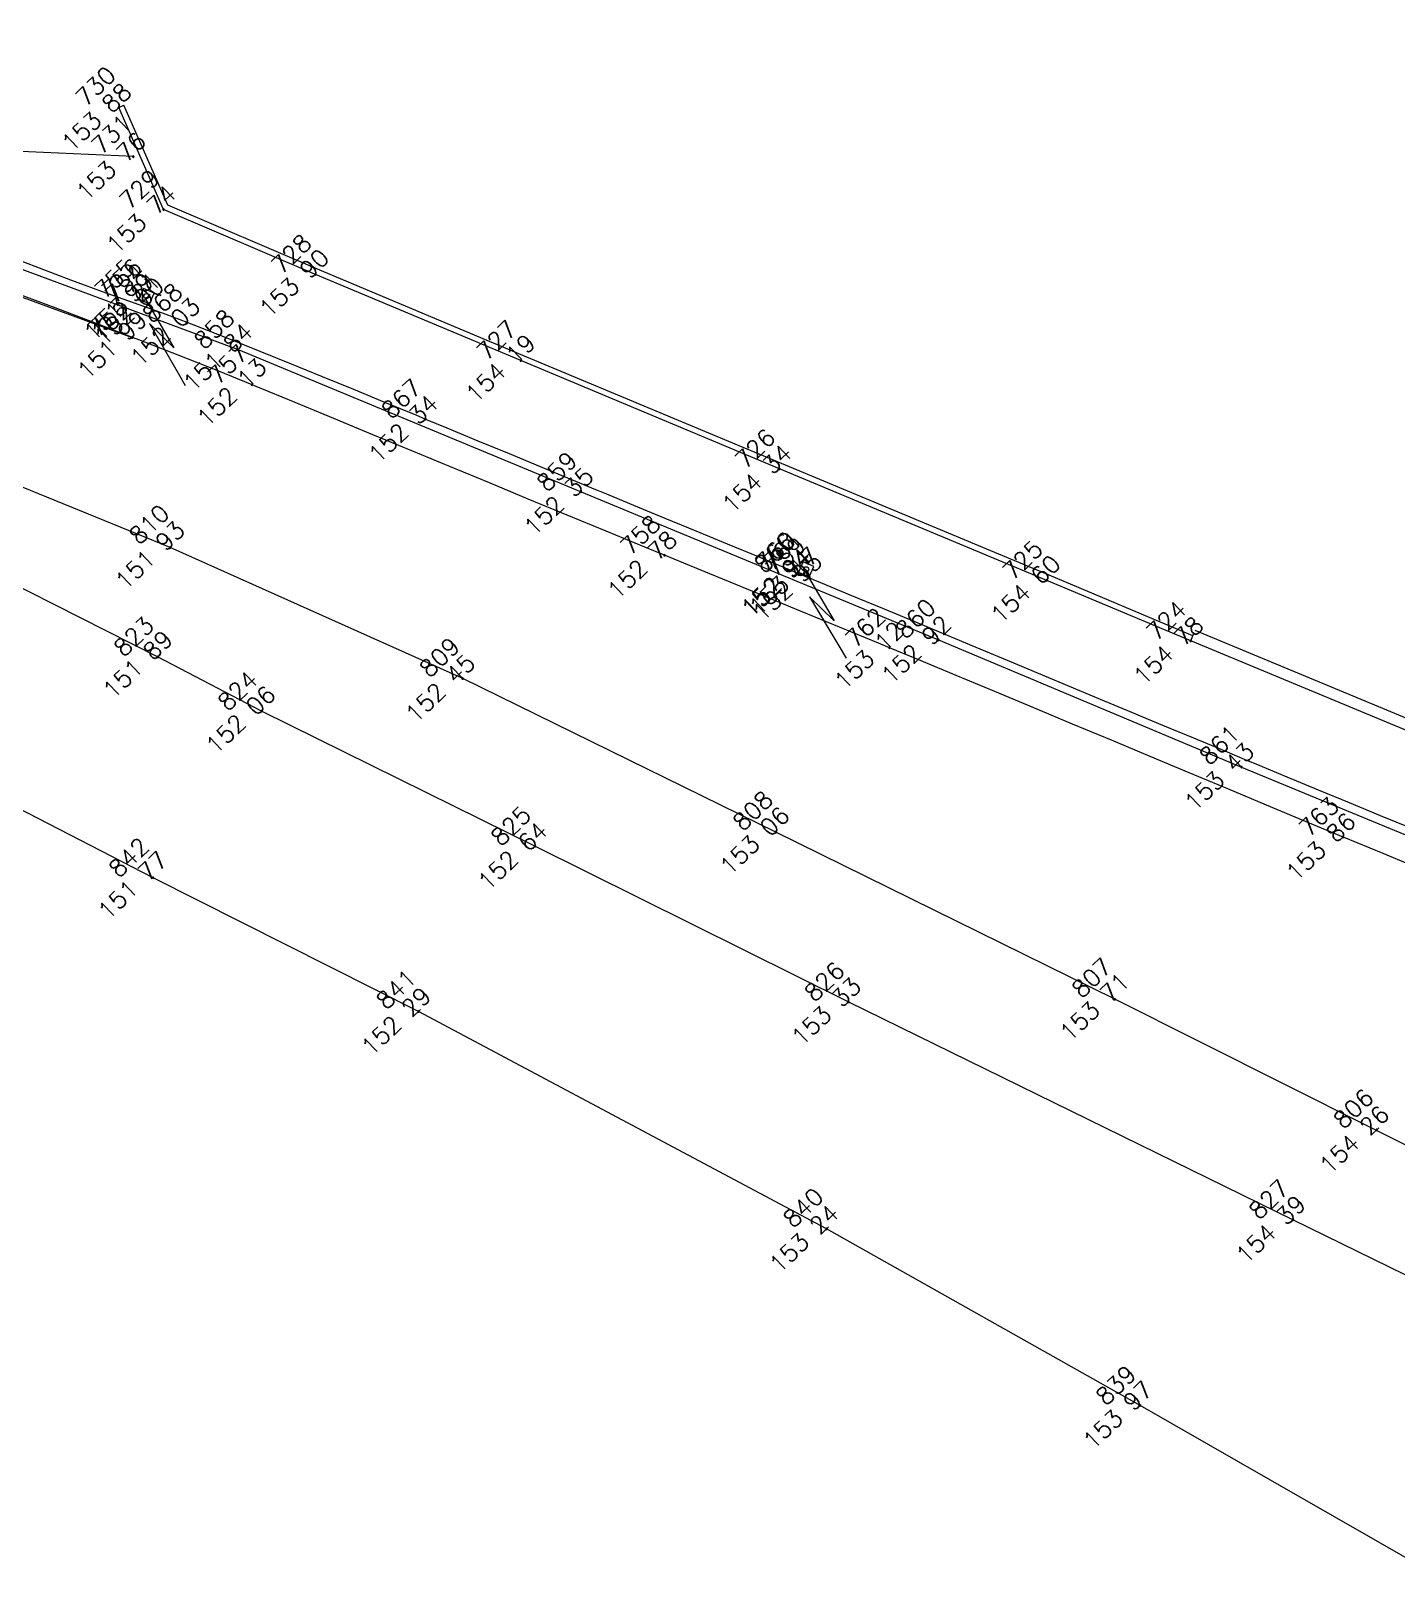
# Model space of a CAD drawing. Header units: millimetres. Extents: x -16 to 1007, y 828 to 1356.
# Drawn here: x 767.3 to 815.1, y 1046.3 to 1100.9 of the extents above; entities that cross this region are included whole.
import ezdxf
from ezdxf.enums import TextEntityAlignment as Align

# ---------------------------------------------------------------- set-up
doc = ezdxf.new("R2010")
doc.units = ezdxf.units.MM
doc.header["$LTSCALE"] = 4
doc.linetypes.add('CONTINUOUS1', pattern=[0, 0, 0])
doc.layers.get('0').update_dxf_attribs({"linetype": 'CONTINUOUS1', "lineweight": 0})
for name, color, linetype, lineweight in [('10', 7, 'CONTINUOUS1', 0), ('11', 7, 'CONTINUOUS1', 0), ('13', 7, 'CONTINUOUS1', 0), ('2', 7, 'CONTINUOUS1', 0)]:
    doc.layers.add(name, color=color, linetype=linetype, lineweight=lineweight)
for name, color, linetype, lineweight, true_color in [('19', 4, 'CONTINUOUS1', 0, 0x00ffff), ('51', 1, 'CONTINUOUS1', 0, 0xff0000), ('52', 2, 'CONTINUOUS1', 0, 0xffff00)]:
    doc.layers.add(name, color=color, linetype=linetype, lineweight=lineweight, true_color=true_color)
doc.styles.get("Standard").update_dxf_attribs({"font": 'txt_____.ttf'})

# ---------------------------------------------------------------- blocks, each defined once
blk = doc.blocks.new('anonymous13')
at = {"layer": '11', "color": 7, "linetype": 'CONTINUOUS1'}
blk.add_lwpolyline([(-0.48, 1.465), (-0.858, 1.627), (-1.017, 1.257), (-0.639, 1.095), (-0.48, 1.465)], close=True, dxfattribs=at)
at = {"layer": '11', "color": 7, "flags": 128}
blk.add_lwpolyline([(-0.788, 1.281), (0.232, -0.439), (-0.626, 0.399), (0.394, -1.321), (0.65, -1.751)], dxfattribs=at)
at = {"layer": '11', "color": 7, "linetype": 'CONTINUOUS1'}
blk.add_circle((-0.748, 1.361), 0.0892, dxfattribs=at)
blk = doc.blocks.new('anonymous14')
at = {"layer": '11', "color": 7, "linetype": 'CONTINUOUS1'}
blk.add_lwpolyline([(-0.463, 1.47), (-0.839, 1.637), (-1.002, 1.269), (-0.626, 1.102), (-0.463, 1.47)], close=True, dxfattribs=at)
at = {"layer": '11', "color": 7, "flags": 128}
blk.add_lwpolyline([(-0.773, 1.29), (0.227, -0.442), (-0.621, 0.406), (0.379, -1.325), (0.629, -1.758)], dxfattribs=at)
at = {"layer": '11', "color": 7, "linetype": 'CONTINUOUS1'}
blk.add_circle((-0.733, 1.369), 0.0892, dxfattribs=at)
blk = doc.blocks.new('anonymous')
at = {"layer": '10', "color": 7, "linetype": 'CONTINUOUS1', "flags": 128}
for points in [[(4.803, -95.083), (0.61, -94.897), (-2.998, -94.256), (-7.552, -93.407), (-15.168, -91.853), (-21.753, -90.695)], [(61.563, -140.772), (63.135, -142.1), (63.688, -142.297), (64.13, -141.915), (65.275, -139.144), (67.241, -135.993), (67.245, -135.361), (66.722, -135.097), (64.69, -134.994), (60.777, -134.292), (57.785, -133.438), (54.014, -132.024), (39.147, -124.566), (27.286, -118.716), (16.327, -113.349), (6.097, -108.764), (-1.409, -105.708), (-10.975, -102.204), (-19.745, -99.613), (-26.631, -97.856), (-32.371, -96.54), (-33.039, -96.876), (-32.629, -97.512), (-29.987, -98.228), (-16.487, -102.599), (-8.947, -105.585), (0.226, -109.831), (5.665, -112.586), (9.3, -114.484), (18.86, -119.216), (29.829, -124.659), (45.384, -132.281), (55.438, -137.211), (58.153, -138.599)], [(51.471, -145.336), (40.03, -138.782), (29.054, -132.605), (14.776, -124.998), (5.492, -120.317), (-5.12, -114.851), (-14.591, -110.292), (-23.884, -106.385), (-31.775, -103.687), (-32.083, -105.133)]]:
    blk.add_lwpolyline(points, dxfattribs=at)
at = {"layer": '10', "color": 7, "linetype": 'CONTINUOUS1'}
blk.add_lwpolyline([(75.889, -122.654), (74.32, -122.733), (71.744, -122.816), (68.028, -122.27), (64.507, -121.054), (55.375, -117.236), (41.953, -111.66)], dxfattribs=at)
at = {"layer": '19', "color": 5, "linetype": 'CONTINUOUS1', "true_color": 0x0000ff}
for points in [[(49.896, -120.033), (48.535, -119.472), (47.176, -118.909), (47.135, -118.892), (45.817, -118.343), (44.458, -117.776), (43.1, -117.208), (41.742, -116.64), (40.384, -116.072), (39.026, -115.504), (37.668, -114.936), (36.31, -114.369), (34.951, -113.803), (33.592, -113.237), (32.233, -112.673), (31.259, -112.271), (30.872, -112.111), (29.512, -111.55), (28.15, -110.99), (26.789, -110.43), (25.428, -109.871), (24.066, -109.311), (23.39, -109.032), (22.705, -108.75), (21.345, -108.189), (19.984, -107.626), (18.624, -107.064), (17.264, -106.501), (15.904, -105.938), (14.544, -105.375), (13.184, -104.812), (11.824, -104.249), (10.463, -103.687), (9.103, -103.126), (8.956, -103.065), (7.739, -102.572), (6.37, -102.032), (4.998, -101.497), (4.768, -101.408), (3.625, -100.965), (2.25, -100.44), (0.872, -99.925)], [(0.407, -98.552), (1.507, -98.975), (2.609, -99.393), (3.077, -99.567), (3.716, -99.799), (4.826, -100.196), (5.934, -100.598), (6.676, -100.878), (7.036, -101.018), (8.133, -101.45), (9.228, -101.887), (10.321, -102.328), (11.413, -102.774), (12.503, -103.222), (13.593, -103.672), (14.682, -104.122), (15.027, -104.265), (15.772, -104.573), (16.861, -105.024), (17.95, -105.475), (19.04, -105.925), (20.129, -106.376), (20.979, -106.728), (21.218, -106.827), (22.308, -107.277), (23.397, -107.728), (24.487, -108.179), (25.576, -108.63), (26.665, -109.08), (27.755, -109.531), (28.079, -109.665), (28.844, -109.982), (29.933, -110.434), (31.022, -110.886), (32.11, -111.339), (33.198, -111.792), (34.286, -112.246), (35.374, -112.7), (36.462, -113.155), (37.55, -113.609), (38.638, -114.063), (39.726, -114.518), (40.814, -114.972), (41.902, -115.425), (42.99, -115.879), (43.752, -116.196), (44.079, -116.331), (45.167, -116.783), (46.257, -117.234), (47.346, -117.684), (48.436, -118.134), (49.526, -118.584)]]:
    blk.add_lwpolyline(points, dxfattribs=at)
at = {"layer": '19', "color": 5, "linetype": 'Continuous', "true_color": 0x0000ff}
blk.add_lwpolyline([(-23.442, -92.016), (-19.269, -93.151), (-11.777, -94.962), (-2.819, -97.647), (8.475, -101.828), (20.469, -106.81), (32.977, -111.993), (43.583, -116.446), (53.192, -120.415), (60.364, -123.312), (63.704, -124.446)], dxfattribs=at)
at = {"layer": '2', "color": 7, "flags": 128}
for points in [[(4.291, -93.364), (4.474, -93.284)], [(41.8, -112.029), (36.766, -109.911), (27.408, -106.008), (18.358, -102.22), (11.175, -99.202), (5.861, -96.935), (4.291, -93.364)], [(41.877, -111.845), (36.843, -109.727), (27.484, -105.823), (18.436, -102.036), (11.252, -99.018), (6.012, -96.782), (4.474, -93.284)], [(41.8, -112.029), (41.896, -111.798)], [(41.8, -112.029), (41.877, -111.845)], [(76.358, -123.032), (74.336, -123.133), (71.721, -123.217), (67.933, -122.66), (64.365, -121.428), (55.221, -117.606), (41.8, -112.029)]]:
    blk.add_lwpolyline(points, dxfattribs=at)
at = {"color": 7, "linetype": 'Continuous', "lineweight": 0}
for name, p in [('anonymous14', (5.992, -101.333)), ('anonymous13', (29.093, -110.885))]:
    blk.add_blockref(name, p, dxfattribs=at)

msp = doc.modelspace()

# ---------------------------------------------------------------- linework, layer by layer
at = {"layer": '10', "linetype": 'Continuous', "lineweight": 0}
msp.add_lwpolyline([(737.137, 1099.85), (743.465, 1098.511), (752.704, 1096.123), (762.475, 1093.255), (770.821, 1090.205)], dxfattribs=at)
at = {"layer": '13', "linetype": 'Continuous', "lineweight": 0}
for points in [[(770.327, 1098.231, 1), (770.363, 1098.265, 1), (770.327, 1098.231, 1)], [(770.839, 1096.512, 1), (770.875, 1096.547, 1), (770.839, 1096.512, 1)], [(771.897, 1094.66, 1), (771.933, 1094.695, 1), (771.897, 1094.66, 1)], [(777.21, 1092.393, 1), (777.246, 1092.428, 1), (777.21, 1092.393, 1)], [(771.028, 1091.529, 1), (771.064, 1091.564, 1), (771.028, 1091.529, 1)], [(771.278, 1091.543, 1), (771.314, 1091.578, 1), (771.278, 1091.543, 1)], [(771.393, 1091.369, 1), (771.429, 1091.404, 1), (771.393, 1091.369, 1)], [(772.7, 1090.684, 1), (772.736, 1090.718, 1), (772.7, 1090.684, 1)], [(770.803, 1090.188, 1), (770.839, 1090.222, 1), (770.803, 1090.188, 1)], [(774.511, 1089.767, 1), (774.547, 1089.801, 1), (774.511, 1089.767, 1)], [(784.394, 1089.375, 1), (784.43, 1089.41, 1), (784.394, 1089.375, 1)], [(774.992, 1088.53, 1), (775.028, 1088.565, 1), (774.992, 1088.53, 1)], [(781.063, 1087.33, 1), (781.098, 1087.365, 1), (781.063, 1087.33, 1)], [(793.443, 1085.587, 1), (793.479, 1085.621, 1), (793.443, 1085.587, 1)], [(786.504, 1084.785, 1), (786.54, 1084.82, 1), (786.504, 1084.785, 1)], [(772.132, 1082.831, 1), (772.168, 1082.866, 1), (772.132, 1082.831, 1)], [(789.425, 1082.563, 1), (789.461, 1082.598, 1), (789.425, 1082.563, 1)], [(794.111, 1081.967, 1), (794.147, 1082.002, 1), (794.111, 1081.967, 1)], [(794.115, 1081.93, 1), (794.151, 1081.965, 1), (794.115, 1081.93, 1)], [(794.31, 1081.928, 1), (794.345, 1081.963, 1), (794.31, 1081.928, 1)], [(794.503, 1081.799, 1), (794.539, 1081.834, 1), (794.503, 1081.799, 1)], [(802.802, 1081.684, 1), (802.838, 1081.719, 1), (802.802, 1081.684, 1)], [(797.294, 1079.325, 1), (797.33, 1079.359, 1), (797.294, 1079.325, 1)], [(799.013, 1079.602, 1), (799.049, 1079.637, 1), (799.013, 1079.602, 1)], [(807.835, 1079.566, 1), (807.871, 1079.601, 1), (807.835, 1079.566, 1)], [(771.7, 1079.009, 1), (771.736, 1079.044, 1), (771.7, 1079.009, 1)], [(782.363, 1078.246, 1), (782.399, 1078.281, 1), (782.363, 1078.246, 1)], [(775.335, 1077.111, 1), (775.371, 1077.145, 1), (775.335, 1077.111, 1)], [(809.618, 1075.149, 1), (809.654, 1075.184, 1), (809.618, 1075.149, 1)], [(793.321, 1072.879, 1), (793.357, 1072.914, 1), (793.321, 1072.879, 1)], [(813.17, 1072.704, 1), (813.206, 1072.738, 1), (813.17, 1072.704, 1)], [(784.895, 1072.379, 1), (784.931, 1072.414, 1), (784.895, 1072.379, 1)], [(771.527, 1071.278, 1), (771.563, 1071.313, 1), (771.527, 1071.278, 1)], [(780.812, 1066.597, 1), (780.848, 1066.632, 1), (780.812, 1066.597, 1)], [(795.865, 1066.936, 1), (795.901, 1066.971, 1), (795.865, 1066.936, 1)], [(805.182, 1067.029, 1), (805.218, 1067.063, 1), (805.182, 1067.029, 1)], [(814.341, 1062.453, 1), (814.377, 1062.487, 1), (814.341, 1062.453, 1)], [(795.089, 1058.99, 1), (795.125, 1059.025, 1), (795.089, 1058.99, 1)], [(811.42, 1059.314, 1), (811.456, 1059.349, 1), (811.42, 1059.314, 1)], [(806.065, 1052.813, 1), (806.101, 1052.848, 1), (806.065, 1052.813, 1)]]:
    msp.add_lwpolyline(points, format="xyb", dxfattribs=at)
at = {"layer": '51', "linetype": 'Continuous', "lineweight": 0}
for points in [[(770.327, 1098.231, 1), (770.363, 1098.265, 1), (770.327, 1098.231, 1)], [(770.839, 1096.512, 1), (770.875, 1096.547, 1), (770.839, 1096.512, 1)], [(771.897, 1094.66, 1), (771.933, 1094.695, 1), (771.897, 1094.66, 1)], [(777.21, 1092.393, 1), (777.246, 1092.428, 1), (777.21, 1092.393, 1)], [(771.028, 1091.529, 1), (771.064, 1091.564, 1), (771.028, 1091.529, 1)], [(771.278, 1091.543, 1), (771.314, 1091.578, 1), (771.278, 1091.543, 1)], [(771.393, 1091.369, 1), (771.429, 1091.404, 1), (771.393, 1091.369, 1)], [(770.803, 1090.188, 1), (770.839, 1090.222, 1), (770.803, 1090.188, 1)], [(784.394, 1089.375, 1), (784.43, 1089.41, 1), (784.394, 1089.375, 1)], [(774.992, 1088.53, 1), (775.028, 1088.565, 1), (774.992, 1088.53, 1)], [(793.443, 1085.587, 1), (793.479, 1085.621, 1), (793.443, 1085.587, 1)], [(789.425, 1082.563, 1), (789.461, 1082.598, 1), (789.425, 1082.563, 1)], [(794.111, 1081.967, 1), (794.147, 1082.002, 1), (794.111, 1081.967, 1)], [(794.31, 1081.928, 1), (794.345, 1081.963, 1), (794.31, 1081.928, 1)], [(794.503, 1081.799, 1), (794.539, 1081.834, 1), (794.503, 1081.799, 1)], [(802.802, 1081.684, 1), (802.838, 1081.719, 1), (802.802, 1081.684, 1)], [(797.294, 1079.325, 1), (797.33, 1079.359, 1), (797.294, 1079.325, 1)], [(807.835, 1079.566, 1), (807.871, 1079.601, 1), (807.835, 1079.566, 1)], [(813.17, 1072.704, 1), (813.206, 1072.738, 1), (813.17, 1072.704, 1)]]:
    msp.add_lwpolyline(points, format="xyb", dxfattribs=at)
at = {"layer": '52', "linetype": 'Continuous', "lineweight": 0}
for points in [[(772.7, 1090.684, 1), (772.736, 1090.718, 1), (772.7, 1090.684, 1)], [(774.511, 1089.767, 1), (774.547, 1089.801, 1), (774.511, 1089.767, 1)], [(781.063, 1087.33, 1), (781.098, 1087.365, 1), (781.063, 1087.33, 1)], [(786.504, 1084.785, 1), (786.54, 1084.82, 1), (786.504, 1084.785, 1)], [(772.132, 1082.831, 1), (772.168, 1082.866, 1), (772.132, 1082.831, 1)], [(794.115, 1081.93, 1), (794.151, 1081.965, 1), (794.115, 1081.93, 1)], [(799.013, 1079.602, 1), (799.049, 1079.637, 1), (799.013, 1079.602, 1)], [(771.7, 1079.009, 1), (771.736, 1079.044, 1), (771.7, 1079.009, 1)], [(782.363, 1078.246, 1), (782.399, 1078.281, 1), (782.363, 1078.246, 1)], [(775.335, 1077.111, 1), (775.371, 1077.145, 1), (775.335, 1077.111, 1)], [(809.618, 1075.149, 1), (809.654, 1075.184, 1), (809.618, 1075.149, 1)], [(793.321, 1072.879, 1), (793.357, 1072.914, 1), (793.321, 1072.879, 1)], [(784.895, 1072.379, 1), (784.931, 1072.414, 1), (784.895, 1072.379, 1)], [(771.527, 1071.278, 1), (771.563, 1071.313, 1), (771.527, 1071.278, 1)], [(780.812, 1066.597, 1), (780.848, 1066.632, 1), (780.812, 1066.597, 1)], [(795.865, 1066.936, 1), (795.901, 1066.971, 1), (795.865, 1066.936, 1)], [(805.182, 1067.029, 1), (805.218, 1067.063, 1), (805.182, 1067.029, 1)], [(814.341, 1062.453, 1), (814.377, 1062.487, 1), (814.341, 1062.453, 1)], [(795.089, 1058.99, 1), (795.125, 1059.025, 1), (795.089, 1058.99, 1)], [(811.42, 1059.314, 1), (811.456, 1059.349, 1), (811.42, 1059.314, 1)], [(806.065, 1052.813, 1), (806.101, 1052.848, 1), (806.065, 1052.813, 1)]]:
    msp.add_lwpolyline(points, format="xyb", dxfattribs=at)

# ---------------------------------------------------------------- block references
at = {"color": 7, "linetype": 'Continuous', "lineweight": 0}
msp.add_blockref('anonymous', (766.054, 1191.612), dxfattribs=at)

# ---------------------------------------------------------------- texts
at = {"layer": '13', "linetype": 'Continuous', "lineweight": 0}
for s, p in [('153 88 ', (769.92, 1097.837)), ('153 76 ', (770.432, 1096.119)), ('153 74 ', (771.489, 1094.267)), ('153 90 ', (776.839, 1092.035)), ('151 99 ', (770.693, 1091.205)), ('152 21 ', (770.943, 1091.219)), ('152 00 ', (771.058, 1091.045)), ('152 03 ', (772.328, 1090.325)), ('151 99 ', (770.468, 1089.864)), ('151 84 ', (774.176, 1089.443)), ('154 19 ', (784.058, 1089.051)), ('152 13 ', (774.656, 1088.206)), ('152 34 ', (780.655, 1086.937)), ('154 34 ', (793.036, 1085.193)), ('152 35 ', (786.097, 1084.392)), ('151 93 ', (771.797, 1082.507)), ('152 78 ', (789.018, 1082.17)), ('152 94 ', (793.704, 1081.573)), ('152 94 ', (793.708, 1081.536)), ('153 17 ', (793.974, 1081.604)), ('152 95 ', (794.096, 1081.406)), ('154 60 ', (802.43, 1081.325)), ('152 92 ', (798.605, 1079.209)), ('154 78 ', (807.428, 1079.173)), ('151 89 ', (771.365, 1078.685)), ('153 12 ', (796.959, 1079.001)), ('152 45 ', (781.955, 1077.853)), ('152 06 ', (774.964, 1076.752)), ('153 43 ', (809.211, 1074.756)), ('153 06 ', (792.95, 1072.52)), ('152 64 ', (784.488, 1071.986)), ('153 86 ', (812.763, 1072.31)), ('151 77 ', (771.192, 1070.954)), ('153 33 ', (795.458, 1066.543)), ('153 71 ', (804.847, 1066.705)), ('152 29 ', (780.405, 1066.204)), ('154 26 ', (813.934, 1062.059)), ('154 39 ', (811.012, 1058.921)), ('153 24 ', (794.682, 1058.597)), ('153 97 ', (805.658, 1052.42))]:
    msp.add_text(s, height=0.6, rotation=44, dxfattribs=at).set_placement(p, align=Align.CENTER)
at = {"layer": '51', "linetype": 'Continuous', "lineweight": 0}
for s, p in [('730', (769.744, 1098.78)), ('731', (770.292, 1097.096)), ('729', (771.278, 1095.175)), ('728', (776.591, 1092.908)), ('755', (770.409, 1092.044)), ('756', (770.659, 1092.058)), ('754', (770.775, 1091.884)), ('753', (770.185, 1090.702)), ('727', (783.775, 1089.89)), ('757', (774.373, 1089.045)), ('726', (792.825, 1086.101)), ('758', (788.807, 1083.078)), ('760', (793.529, 1082.516)), ('761', (793.763, 1082.512)), ('759', (793.884, 1082.314)), ('725', (802.183, 1082.199)), ('724', (807.217, 1080.081)), ('762', (796.676, 1079.839)), ('763', (812.551, 1073.218))]:
    msp.add_text(s, height=0.6, rotation=44, dxfattribs=at).set_placement(p, align=Align.CENTER)
at = {"layer": '52', "linetype": 'Continuous', "lineweight": 0}
for s, p in [('868', (772.081, 1091.198)), ('858', (773.892, 1090.281)), ('867', (780.444, 1087.845)), ('859', (785.886, 1085.3)), ('810', (771.621, 1083.45)), ('866', (793.496, 1082.444)), ('860', (798.43, 1080.152)), ('823', (771.081, 1079.524)), ('809', (781.78, 1078.795)), ('824', (774.716, 1077.625)), ('861', (809.072, 1075.734)), ('808', (792.739, 1073.428)), ('825', (784.277, 1072.894)), ('842', (770.908, 1071.793)), ('826', (795.246, 1067.451)), ('807', (804.599, 1067.578)), ('841', (780.265, 1067.181)), ('806', (813.759, 1063.002)), ('827', (810.801, 1059.829)), ('840', (794.506, 1059.539)), ('839', (805.446, 1053.328))]:
    msp.add_text(s, height=0.6, rotation=44, dxfattribs=at).set_placement(p, align=Align.CENTER)

doc.saveas('drawing.dxf')
